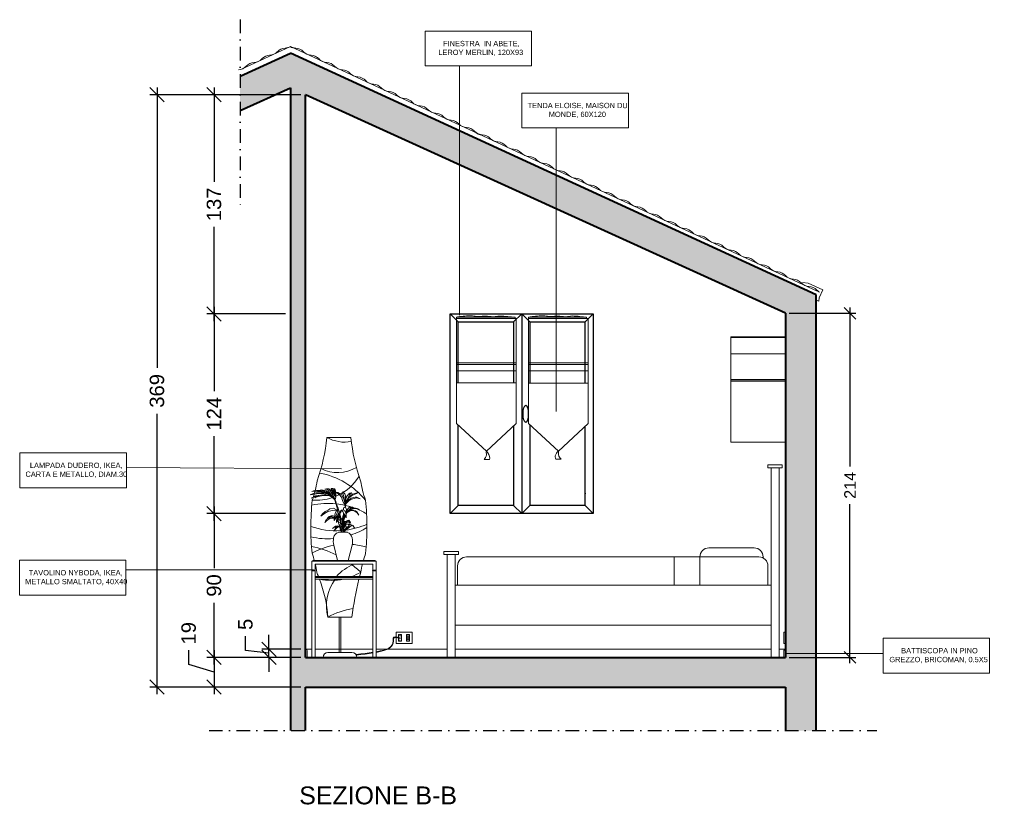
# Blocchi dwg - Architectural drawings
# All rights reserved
# Model space of a CAD drawing. Header units: inches. Extents: x -449 to 2669, y -1122 to 7170.
# Drawn here: x -449 to 156, y -906 to -416 of the extents above; entities that cross this region are included whole.
import ezdxf

# ---------------------------------------------------------------- set-up
doc = ezdxf.new("R2010")
doc.units = ezdxf.units.IN
doc.header["$MEASUREMENT"] = 0
doc.linetypes.add('DASHDOT', pattern=[1, 0.5, -0.25, 0, -0.25])
for name, color, linetype, lineweight in [('A-ANNO-DIMS', 3, 'Continuous', 18), ('A-ANNO-SYMB', 3, 'Continuous', 18), ('A-DETL-MBND', 3, 'Continuous', 18), ('A-ELEV-MBE1', 7, 'Continuous', 35), ('A-ELEV-MBE2', 4, 'Continuous', 25), ('A-FURN', 8, 'Continuous', 18), ('A-SECT-MCUT', 7, 'Continuous', 35), ('A-WALL-STUD', 3, 'Continuous', 18)]:
    doc.layers.add(name, color=color, linetype=linetype, lineweight=lineweight)
doc.layers.add('TRATTEGGIO', color=32, linetype='Continuous')
doc.styles.add('ARIAL', font='Arial.ttf')
doc.styles.get("Standard").update_dxf_attribs({"font": 'Arial.ttf'})
doc.dimstyles.new('TICK_36', dxfattribs={"dimtxt": 3.6, "dimasz": 3.6, "dimexe": 1.8, "dimexo": 1.2, "dimgap": 1.8, "dimtad": 0, "dimdec": 0, "dimzin": 0, "dimdsep": 46, "dimtxsty": 'ARIAL', "dimblk": 'OBLIQUE', "dimcen": 1.8, "dimdle": 1.8, "dimclrd": 256, "dimclrt": 256, "dimadec": 0, "dimazin": 0, "dimtfac": 1, "dimtdec": 0, "dimtmove": 1, "dimatfit": 3, "dimldrblk": 'OPEN90', "dimfxl": 1, "dimtfill": 1, "dimtolj": 1, "dimtzin": 0, "dimarcsym": 0})

# ---------------------------------------------------------------- blocks, each defined once
blk = doc.blocks.new('_Oblique')
at = {"color": 0, "linetype": 'ByBlock', "lineweight": -2}
blk.add_line((-0.5, -0.5), (0.5, 0.5), dxfattribs=at)
blk = doc.blocks.new('*D57')
at = {"layer": 'A-ANNO-DIMS', "lineweight": -2, "transparency": 16777216}
for p, q in [((-363.04, -458.69), (-363.04, -633.37)), ((-363.04, -836.81), (-363.04, -662.13))]:
    blk.add_line(p, q, dxfattribs=at)
at = {"layer": 'A-ANNO-DIMS', "color": 0, "lineweight": -2, "transparency": 16777216}
for p, q in [((-273.36, -463.19), (-367.54, -463.19)), ((-273.35, -832.31), (-367.54, -832.31))]:
    blk.add_line(p, q, dxfattribs=at)
at = {"layer": 'Defpoints', "color": 0, "transparency": 16777216}
for p in [(-363.04, -463.19), (-270.36, -463.19), (-270.35, -832.31)]:
    blk.add_point(p, dxfattribs=at)
at = {"layer": 'A-ANNO-DIMS', "lineweight": -2, "transparency": 16777216, "xscale": 9, "yscale": 9, "zscale": 9}
for p, rotation in [((-363.04, -463.19), 90), ((-363.04, -832.31), 270)]:
    blk.add_blockref('_Oblique', p, dxfattribs=dict(at, rotation=rotation))
at = {"layer": 'A-ANNO-DIMS', "transparency": 16777216, "insert": (-363.04, -647.75), "char_height": 9, "attachment_point": 5, "rotation": 90, "style": 'ARIAL', "bg_fill": 3, "box_fill_scale": 1.25, "bg_fill_color": 256, "bg_fill_true_color": 13158600, "bg_fill_transparency": 0}
blk.add_mtext('\\A1;369', dxfattribs=at)
blk = doc.blocks.new('_Open90')
at = {"color": 0, "linetype": 'ByBlock', "lineweight": -2}
for p, q in [((0, 0), (-1, 0)), ((-0.5, 0.5), (0, 0)), ((0, 0), (-0.5, -0.5))]:
    blk.add_line(p, q, dxfattribs=at)
blk = doc.blocks.new('*D58')
at = {"layer": 'A-ANNO-DIMS', "lineweight": -2, "transparency": 16777216}
for p, q in [((-343.29, -818.31), (-343.29, -809.31)), ((-327.48, -809.3), (-327.48, -836.81)), ((-327.48, -823.05), (-343.29, -818.31))]:
    blk.add_line(p, q, dxfattribs=at)
at = {"layer": 'A-ANNO-DIMS', "color": 0, "lineweight": -2, "transparency": 16777216}
for p, q in [((-273.35, -813.8), (-331.98, -813.8)), ((-273.35, -832.31), (-331.98, -832.31))]:
    blk.add_line(p, q, dxfattribs=at)
at = {"layer": 'Defpoints', "color": 0, "transparency": 16777216}
for p in [(-270.35, -813.8), (-327.48, -832.31), (-270.35, -832.31)]:
    blk.add_point(p, dxfattribs=at)
at = {"layer": 'A-ANNO-DIMS', "lineweight": -2, "transparency": 16777216, "xscale": 9, "yscale": 9, "zscale": 9}
for p, rotation in [((-327.48, -813.8), 90), ((-327.48, -832.31), 270)]:
    blk.add_blockref('_Oblique', p, dxfattribs=dict(at, rotation=rotation))
at = {"layer": 'A-ANNO-DIMS', "transparency": 16777216, "insert": (-343.29, -798.79), "char_height": 9, "attachment_point": 5, "rotation": 90, "style": 'ARIAL', "bg_fill": 3, "box_fill_scale": 1.25, "bg_fill_color": 256, "bg_fill_true_color": 13158600, "bg_fill_transparency": 0}
blk.add_mtext('\\A1;19', dxfattribs=at)
blk = doc.blocks.new('*D59')
at = {"layer": 'A-ANNO-DIMS', "lineweight": -2, "transparency": 16777216}
for p, q in [((-327.48, -719.76), (-327.48, -758.14)), ((-327.48, -818.3), (-327.48, -779.91))]:
    blk.add_line(p, q, dxfattribs=at)
at = {"layer": 'A-ANNO-DIMS', "color": 0, "lineweight": -2, "transparency": 16777216}
for p, q in [((-282.86, -724.26), (-331.98, -724.26)), ((-273.35, -813.8), (-331.98, -813.8))]:
    blk.add_line(p, q, dxfattribs=at)
at = {"layer": 'Defpoints', "color": 0, "transparency": 16777216}
for p in [(-327.48, -724.26), (-279.86, -724.26), (-270.35, -813.8)]:
    blk.add_point(p, dxfattribs=at)
at = {"layer": 'A-ANNO-DIMS', "lineweight": -2, "transparency": 16777216, "xscale": 9, "yscale": 9, "zscale": 9}
for p, rotation in [((-327.48, -724.26), 90), ((-327.48, -813.8), 270)]:
    blk.add_blockref('_Oblique', p, dxfattribs=dict(at, rotation=rotation))
at = {"layer": 'A-ANNO-DIMS', "transparency": 16777216, "insert": (-327.48, -769.03), "char_height": 9, "attachment_point": 5, "rotation": 90, "style": 'ARIAL', "bg_fill": 3, "box_fill_scale": 1.25, "bg_fill_color": 256, "bg_fill_true_color": 13158600, "bg_fill_transparency": 0}
blk.add_mtext('\\A1;90', dxfattribs=at)
blk = doc.blocks.new('*D60')
at = {"layer": 'A-ANNO-DIMS', "lineweight": -2, "transparency": 16777216}
for p, q in [((-327.48, -595.3), (-327.48, -648.01)), ((-327.48, -728.76), (-327.48, -676.05))]:
    blk.add_line(p, q, dxfattribs=at)
at = {"layer": 'A-ANNO-DIMS', "color": 0, "lineweight": -2, "transparency": 16777216}
for p, q in [((-282.86, -599.8), (-331.98, -599.8)), ((-282.86, -724.26), (-331.98, -724.26))]:
    blk.add_line(p, q, dxfattribs=at)
at = {"layer": 'Defpoints', "color": 0, "transparency": 16777216}
for p in [(-327.48, -599.8), (-279.86, -599.8), (-279.86, -724.26)]:
    blk.add_point(p, dxfattribs=at)
at = {"layer": 'A-ANNO-DIMS', "lineweight": -2, "transparency": 16777216, "xscale": 9, "yscale": 9, "zscale": 9}
for p, rotation in [((-327.48, -599.8), 90), ((-327.48, -724.26), 270)]:
    blk.add_blockref('_Oblique', p, dxfattribs=dict(at, rotation=rotation))
at = {"layer": 'A-ANNO-DIMS', "transparency": 16777216, "insert": (-327.48, -662.03), "char_height": 9, "attachment_point": 5, "rotation": 90, "style": 'ARIAL', "bg_fill": 3, "box_fill_scale": 1.25, "bg_fill_color": 256, "bg_fill_true_color": 13158600, "bg_fill_transparency": 0}
blk.add_mtext('\\A1;124', dxfattribs=at)
blk = doc.blocks.new('*D61')
at = {"layer": 'A-ANNO-DIMS', "lineweight": -2, "transparency": 16777216}
for p, q in [((-327.48, -458.69), (-327.48, -517.48)), ((-327.48, -604.3), (-327.48, -545.51))]:
    blk.add_line(p, q, dxfattribs=at)
at = {"layer": 'A-ANNO-DIMS', "color": 0, "lineweight": -2, "transparency": 16777216}
for p, q in [((-273.35, -463.19), (-331.98, -463.19)), ((-282.86, -599.8), (-331.98, -599.8))]:
    blk.add_line(p, q, dxfattribs=at)
at = {"layer": 'Defpoints', "color": 0, "transparency": 16777216}
for p in [(-327.48, -463.19), (-270.35, -463.19), (-279.86, -599.8)]:
    blk.add_point(p, dxfattribs=at)
at = {"layer": 'A-ANNO-DIMS', "lineweight": -2, "transparency": 16777216, "xscale": 9, "yscale": 9, "zscale": 9}
for p, rotation in [((-327.48, -463.19), 90), ((-327.48, -599.8), 270)]:
    blk.add_blockref('_Oblique', p, dxfattribs=dict(at, rotation=rotation))
at = {"layer": 'A-ANNO-DIMS', "transparency": 16777216, "insert": (-327.48, -531.5), "char_height": 9, "attachment_point": 5, "rotation": 90, "style": 'ARIAL', "bg_fill": 3, "box_fill_scale": 1.25, "bg_fill_color": 256, "bg_fill_true_color": 13158600, "bg_fill_transparency": 0}
blk.add_mtext('\\A1;137', dxfattribs=at)
blk = doc.blocks.new('*D62')
at = {"layer": 'A-ANNO-DIMS', "lineweight": -2, "transparency": 16777216}
for p, q in [((-307.9, -809.64), (-307.9, -800.64)), ((-293.26, -808.8), (-293.26, -799.8)), ((-293.26, -811.3), (-307.9, -809.64)), ((-293.26, -813.8), (-293.26, -808.8)), ((-293.26, -813.8), (-293.26, -808.8)), ((-293.26, -813.8), (-293.26, -822.8))]:
    blk.add_line(p, q, dxfattribs=at)
at = {"layer": 'A-ANNO-DIMS', "color": 0, "lineweight": -2, "transparency": 16777216}
for p, q in [((-273.35, -808.8), (-297.76, -808.8)), ((-273.35, -813.8), (-297.76, -813.8))]:
    blk.add_line(p, q, dxfattribs=at)
at = {"layer": 'Defpoints', "color": 0, "transparency": 16777216}
for p in [(-293.26, -808.8), (-270.35, -808.8), (-270.35, -813.8)]:
    blk.add_point(p, dxfattribs=at)
at = {"layer": 'A-ANNO-DIMS', "lineweight": -2, "transparency": 16777216, "xscale": 9, "yscale": 9, "zscale": 9}
for p, rotation in [((-293.26, -808.8), 270), ((-293.26, -813.8), 90)]:
    blk.add_blockref('_Oblique', p, dxfattribs=dict(at, rotation=rotation))
at = {"layer": 'A-ANNO-DIMS', "transparency": 16777216, "insert": (-307.9, -793.25), "char_height": 9, "attachment_point": 5, "rotation": 90, "style": 'ARIAL', "bg_fill": 3, "box_fill_scale": 1.25, "bg_fill_color": 256, "bg_fill_true_color": 13158600, "bg_fill_transparency": 0}
blk.add_mtext('\\A1;5', dxfattribs=at)
blk = doc.blocks.new('*D63')
at = {"layer": 'A-ANNO-DIMS', "lineweight": -2, "transparency": 16777216}
for p, q in [((69.12, -595.83), (69.12, -694.96)), ((69.12, -817.4), (69.12, -718.27))]:
    blk.add_line(p, q, dxfattribs=at)
at = {"layer": 'A-ANNO-DIMS', "color": 0, "lineweight": -2, "transparency": 16777216}
for p, q in [((31.27, -599.43), (72.72, -599.43)), ((31.27, -813.8), (72.72, -813.8))]:
    blk.add_line(p, q, dxfattribs=at)
at = {"layer": 'Defpoints', "color": 0, "transparency": 16777216}
for p in [(28.87, -599.43), (28.87, -813.8), (69.12, -813.8)]:
    blk.add_point(p, dxfattribs=at)
at = {"layer": 'A-ANNO-DIMS', "lineweight": -2, "transparency": 16777216, "xscale": 7.2, "yscale": 7.2, "zscale": 7.2}
for p, rotation in [((69.12, -599.43), 90), ((69.12, -813.8), 270)]:
    blk.add_blockref('_Oblique', p, dxfattribs=dict(at, rotation=rotation))
at = {"layer": 'A-ANNO-DIMS', "transparency": 16777216, "insert": (69.12, -706.62), "char_height": 7.2, "attachment_point": 5, "rotation": 90, "style": 'ARIAL', "bg_fill": 3, "box_fill_scale": 1.25, "bg_fill_color": 256, "bg_fill_true_color": 13158600, "bg_fill_transparency": 0}
blk.add_mtext('\\A1;214', dxfattribs=at)

msp = doc.modelspace()

# ---------------------------------------------------------------- hatches: boundary and pattern name
at = {"layer": 'A-WALL-STUD'}
h = msp.add_hatch(color=5, dxfattribs=at)
h.dxf.hatch_style = 1
h.paths.add_polyline_path([(-279.86, -458.86), (-279.87, -597.13), (-279.86, -597.13), (-279.86, -859.45), (-270.35, -859.45), (-270.35, -832.31), (28.87, -832.31), (28.87, -859.45), (48.09, -859.45), (48.09, -588), (-279.86, -437.27), (-311.19, -451.66), (-311.19, -473.12)])
h.paths.add_polyline_path([(28.87, -599.43), (28.87, -813.8), (24.32, -813.8), (-270.35, -813.8), (-270.35, -463.19)], flags=16)

# ---------------------------------------------------------------- linework, layer by layer
at = {"color": 6}
msp.add_line((-96.1, -711.51), (-96.1, -712), dxfattribs=at)
at = {"color": 0}
msp.add_line((24.32, -813.8), (24.32, -813.8), dxfattribs=at)
at = {"color": 2}
for centre, start in [((-276.13, -426.84), 239.31395), ((-159.73, -480.84), 223.69198)]:
    msp.add_arc(centre, 7.32, start, 266.52929, dxfattribs=at)
at = {"layer": 'A-ANNO-SYMB', "color": 3}
for p, q in [((-174.36, -445.29), (-174.36, -600.63)), ((-114.1, -483.91), (-114.1, -660.54))]:
    msp.add_line(p, q, dxfattribs=at)
at = {"layer": 'A-ANNO-SYMB', "color": 6}
for points in [[(-195.87, -445.29), (-129.41, -445.29), (-129.41, -423.51), (-195.87, -423.51)], [(-135.49, -483.91), (-69.04, -483.91), (-69.04, -462.13), (-135.49, -462.13)], [(-448.54, -708.15), (-382.09, -708.15), (-382.09, -686.37), (-448.54, -686.37)], [(-448.86, -775.07), (-382.41, -775.07), (-382.41, -753.29), (-448.86, -753.29)], [(89.74, -823.64), (156.19, -823.64), (156.19, -801.87), (89.74, -801.87)]]:
    msp.add_lwpolyline(points, close=True, dxfattribs=at)
at = {"layer": 'A-DETL-MBND', "color": 2}
for points in [[(-310.27, -447.24), (-279.86, -433.13)], [(39.41, -580.26), (39.41, -580.26), (43.08, -580.6), (52.16, -584.81), (49.84, -589.8), (49.68, -591.94), (48.09, -591.2)]]:
    msp.add_lwpolyline(points, dxfattribs=at)
for centre, start, end in [((-282.71, -441.45), 93.47071, 136.30802), ((-283.6, -426.84), 273.47071, 300.68605), ((-277.01, -441.45), 43.69198, 86.52929), ((-303, -435.84), 273.47071, 316.30802), ((-292.41, -445.95), 93.47071, 136.30802), ((-292.41, -445.95), 114.01368, 136.30802), ((-293.3, -431.34), 273.47071, 316.30802), ((-266.43, -431.34), 223.69198, 266.52929), ((-267.31, -445.95), 43.69198, 86.52929), ((-267.31, -445.95), 43.69198, 65.98632), ((-256.73, -435.84), 223.69198, 266.52929), ((-312.7, -440.34), 273.47071, 316.30802), ((-302.11, -450.45), 93.47071, 136.30802), ((-257.61, -450.45), 43.69198, 86.52929), ((-247.03, -440.34), 223.69198, 266.52929), ((-247.91, -454.95), 43.69198, 86.52929), ((-237.33, -444.84), 223.69198, 266.52929), ((-238.21, -459.45), 43.69198, 86.52929), ((-227.63, -449.34), 223.69198, 266.52929), ((-228.51, -463.95), 43.69198, 86.52929), ((-217.93, -453.84), 223.69198, 266.52929), ((-218.81, -468.45), 43.69198, 86.52929), ((-208.23, -458.34), 223.69198, 266.52929), ((-209.11, -472.95), 43.69198, 86.52929), ((-198.53, -462.84), 223.69198, 266.52929), ((-199.41, -477.45), 43.69198, 86.52929), ((-188.83, -467.34), 223.69198, 266.52929), ((-189.71, -481.95), 43.69198, 86.52929), ((-179.13, -471.84), 223.69198, 266.52929), ((-180.01, -486.45), 43.69198, 86.52929), ((-169.43, -476.34), 223.69198, 266.52929), ((-170.31, -490.95), 43.69198, 86.52929), ((-160.61, -495.45), 43.69198, 86.52929), ((-150.03, -485.34), 223.69198, 266.52929), ((-150.91, -499.95), 43.69198, 86.52929), ((-140.33, -489.84), 223.69198, 266.52929), ((-141.21, -504.45), 43.69198, 86.52929), ((-130.63, -494.34), 223.69198, 266.52929), ((-131.51, -508.95), 43.69198, 86.52929), ((-120.93, -498.84), 223.69198, 266.52929), ((-121.81, -513.46), 43.69198, 86.52929), ((-111.23, -503.34), 223.69198, 266.52929), ((-112.11, -517.96), 43.69198, 86.52929), ((-101.53, -507.84), 223.69198, 266.52929), ((-102.41, -522.46), 43.69198, 86.52929), ((-91.83, -512.34), 223.69198, 266.52929), ((-92.71, -526.96), 43.69198, 86.52929), ((-82.13, -516.84), 223.69198, 266.52929), ((-83.01, -531.46), 43.69198, 86.52929), ((-72.43, -521.34), 223.69198, 266.52929), ((-73.31, -535.96), 43.69198, 86.52929), ((-62.73, -525.84), 223.69198, 266.52929), ((-63.61, -540.46), 43.69198, 86.52929), ((-53.03, -530.34), 223.69198, 266.52929), ((-53.91, -544.96), 43.69198, 86.52929), ((-43.33, -534.84), 223.69198, 266.52929), ((-44.21, -549.46), 43.69198, 86.52929), ((-33.63, -539.34), 223.69198, 266.52929), ((-34.51, -553.96), 43.69198, 86.52929), ((-23.93, -543.85), 223.69198, 266.52929), ((-24.81, -558.46), 43.69198, 86.52929), ((-14.23, -548.35), 223.69198, 266.52929), ((-15.11, -562.96), 43.69198, 86.52929), ((-4.53, -552.85), 223.69198, 266.52929), ((-5.41, -567.46), 43.69198, 86.52929), ((5.17, -557.35), 223.69198, 266.52929), ((4.29, -571.96), 43.69198, 86.52929), ((14.87, -561.85), 223.69198, 266.52929), ((13.99, -576.46), 43.69198, 86.52929), ((24.57, -566.35), 223.69198, 266.52929), ((23.69, -580.96), 43.69198, 86.52929), ((34.27, -570.85), 223.69198, 266.52929), ((33.39, -585.46), 43.69198, 86.52929), ((43.97, -575.35), 223.69198, 266.52929), ((43.09, -589.96), 43.69198, 86.52929)]:
    msp.add_arc(centre, 7.32, start, end, dxfattribs=at)
at = {"layer": 'A-DETL-MBND'}
msp.add_arc((53.67, -579.85), 7.32, 223.69198, 240.9276, dxfattribs=at)
at = {"layer": 'A-ELEV-MBE2', "color": 6}
for p, q in [((-180.16, -599.8), (-91.1, -599.8)), ((-180.16, -724.26), (-180.16, -599.8)), ((-180.16, -599.8), (-175.16, -604.8)), ((-175.16, -604.8), (-140.63, -604.8)), ((-175.16, -642.75), (-175.16, -604.8)), ((-140.63, -604.8), (-135.63, -599.8)), ((-140.63, -604.8), (-140.63, -642.75)), ((-135.63, -599.8), (-135.63, -711.51)), ((-135.63, -599.8), (-130.63, -604.8)), ((-130.63, -604.8), (-130.63, -642.88)), ((-130.63, -604.8), (-96.1, -604.8)), ((-96.1, -604.8), (-91.1, -599.8)), ((-96.1, -642.88), (-96.1, -604.8)), ((-91.1, -599.8), (-91.1, -724.26)), ((-175.16, -719.26), (-175.16, -669.06)), ((-140.63, -669.53), (-140.63, -719.26)), ((-130.63, -668.69), (-130.63, -711.51)), ((-96.1, -719.26), (-96.1, -669.9)), ((-135.63, -711.51), (-135.63, -724.26)), ((-130.63, -711.51), (-130.63, -719.26)), ((-180.16, -724.26), (-175.16, -719.26)), ((-140.63, -719.26), (-175.16, -719.26)), ((-135.63, -724.26), (-140.63, -719.26)), ((-135.63, -724.26), (-130.63, -719.26)), ((-96.1, -719.26), (-130.63, -719.26)), ((-91.1, -724.26), (-96.1, -719.26)), ((-91.1, -724.26), (-180.16, -724.26))]:
    msp.add_line(p, q, dxfattribs=at)
msp.add_ellipse((-133.13, -662.03), major_axis=(0, -5.34), ratio=0.3, dxfattribs=at)
at = {"layer": 'A-FURN', "color": 252}
for p, q in [((-5.13, -613.99), (-5.13, -679.81)), ((-176.22, -630.23), (-139.07, -630.23)), ((-139.07, -631.23), (-176.22, -631.23)), ((-176.22, -635.23), (-139.07, -635.23)), ((-131.29, -630.23), (-94.14, -630.23)), ((-94.14, -631.23), (-131.29, -631.23)), ((-131.29, -635.23), (-94.14, -635.23)), ((-176.22, -668.07), (-157.65, -685.41)), ((-157.65, -685.41), (-139.07, -668.07)), ((-112.72, -685.41), (-131.29, -668.07)), ((-112.72, -685.41), (-94.14, -668.07)), ((-257.13, -676.82), (-242.13, -676.82)), ((-257.13, -676.82), (-244.63, -676.82)), ((-257.13, -676.82), (-249.63, -676.82)), ((-249.13, -676.82), (-250.13, -676.82)), ((-250.13, -676.82), (-249.63, -676.82)), ((-159.09, -690.58), (-155.68, -690.58)), ((-114.41, -690.35), (-110.9, -690.35)), ((19.88, -773.8), (19.88, -695.8)), ((24.88, -695.8), (24.88, -813.8)), ((-182.12, -749.8), (-182.12, -813.8)), ((-177.12, -773.8), (-177.12, -749.8)), ((-18.92, -745.63), (9.38, -745.63)), ((-265.96, -753.8), (-266.46, -753.8)), ((-266.46, -759.5), (-266.46, -753.8)), ((-266.46, -753.8), (-226.96, -753.8)), ((-265.96, -753.8), (-265.96, -753.5)), ((-265.96, -753.5), (-226.96, -753.5)), ((-265.96, -753.8), (-265.96, -753.5)), ((-228.46, -755.8), (-264.46, -755.8)), ((-264.46, -759.5), (-264.46, -755.8)), ((-228.46, -759.5), (-228.46, -755.8)), ((-226.96, -753.8), (-226.96, -753.5)), ((-226.96, -753.8), (-226.96, -753.5)), ((-226.96, -753.8), (-226.46, -753.8)), ((-226.46, -759.5), (-226.46, -753.8)), ((-40.45, -751.21), (-170.02, -751.21)), ((-40.45, -751.21), (-24.5, -751.21)), ((-40.45, -751.21), (-40.45, -768.8)), ((12.33, -751.21), (-27.41, -751.21)), ((-24.5, -751.21), (-24.5, -768.8)), ((14.97, -751.21), (14.97, -751.87)), ((-264.46, -759.5), (-266.46, -759.5)), ((-266.46, -813.8), (-266.46, -759.8)), ((-266.46, -759.8), (-264.46, -759.8)), ((-264.46, -764.1), (-264.46, -759.8)), ((-228.46, -759.5), (-226.46, -759.5)), ((-228.46, -764.1), (-228.46, -759.8)), ((-226.46, -759.8), (-228.46, -759.8)), ((-226.46, -813.8), (-226.46, -759.8)), ((-175.6, -756.79), (-175.6, -768.8)), ((17.92, -768.8), (17.92, -756.79)), ((-228.46, -763.5), (-264.46, -763.5)), ((-264.46, -763.8), (-228.45, -763.8)), ((-228.46, -764.1), (-264.46, -764.1)), ((-264.46, -764.1), (-228.46, -764.1)), ((-264.46, -764.1), (-264.46, -813.8)), ((-264.46, -765.1), (-228.46, -765.1)), ((-228.46, -764.1), (-228.46, -813.8)), ((-177.12, -768.8), (19.88, -768.8)), ((-177.12, -813.8), (-177.12, -773.8)), ((19.88, -813.8), (19.88, -773.8)), ((-256.46, -788.8), (-241.46, -788.8)), ((-249.46, -788.8), (-249.46, -810.8)), ((-248.46, -810.8), (-248.46, -788.8)), ((19.88, -793.8), (-177.12, -793.8)), ((-212.5, -799.66), (-212.5, -801.37)), ((-211.8, -799.66), (-212.5, -799.66)), ((-212.5, -801.84), (-212.5, -803.66)), ((-212.5, -803.66), (-211.72, -803.66)), ((-210.5, -799.66), (-211.28, -799.66)), ((-211.2, -803.66), (-210.5, -803.66)), ((-210.5, -803.66), (-210.5, -799.66)), ((-207.5, -799.66), (-207.5, -803.66)), ((-205.5, -799.66), (-207.5, -799.66)), ((-207.5, -803.66), (-205.5, -803.66)), ((-205.5, -803.66), (-205.5, -799.66)), ((-270.35, -808.8), (-266.46, -808.8)), ((-269.35, -813.8), (-269.35, -809.64)), ((-264.46, -808.8), (-229.88, -808.8)), ((-229.88, -808.8), (-228.46, -808.8)), ((-226.46, -808.8), (-182.12, -808.8)), ((-177.12, -808.8), (19.32, -808.8)), ((19.32, -808.8), (19.88, -808.8)), ((24.88, -808.8), (28.87, -808.8)), ((27.87, -813.8), (27.87, -809.64)), ((-238.46, -813.8), (-259.46, -813.8)), ((-256.46, -810.8), (-241.46, -810.8)), ((-248.96, -813.8), (-238.46, -813.8))]:
    msp.add_line(p, q, dxfattribs=at)
at = {"layer": 'A-FURN', "color": 3}
for p, q in [((-267.01, -714.52), (-264.14, -713.23)), ((-264.79, -713.78), (-267.01, -714.52)), ((-265.5, -710.14), (-266.52, -710.5)), ((-266.52, -710.5), (-264.77, -710.34)), ((-263.71, -711.22), (-265.6, -711.74)), ((-263.66, -709.87), (-265.5, -710.14)), ((-262.18, -712.96), (-264.79, -713.78)), ((-264.77, -710.34), (-262.88, -710.41)), ((-264.63, -712.04), (-262.5, -711.68)), ((-264.63, -714.48), (-263.88, -713.65)), ((-264.14, -713.23), (-262.63, -712.95)), ((-262.36, -713.5), (-264, -714.06)), ((-263.88, -713.65), (-262.18, -712.96)), ((-261.03, -711.3), (-263.71, -711.22)), ((-261.42, -709.91), (-263.66, -709.87)), ((-262.88, -710.41), (-260.96, -710.55)), ((-262.63, -712.95), (-261.82, -712.87)), ((-262.5, -711.68), (-260.6, -711.63)), ((-260.45, -713.08), (-262.36, -713.5)), ((-260.55, -709.39), (-262.17, -709.87)), ((-262.17, -709.87), (-260.68, -709.6)), ((-261.82, -712.87), (-260.03, -712.56)), ((-259.83, -710.44), (-261.42, -709.91)), ((-258.45, -711.25), (-261.03, -711.3)), ((-260.96, -710.55), (-259.48, -711.02)), ((-260.68, -709.6), (-259.5, -709.97)), ((-260.6, -711.63), (-259.08, -711.84)), ((-259.48, -709.58), (-260.55, -709.39)), ((-258.23, -712.92), (-260.45, -713.08)), ((-260.03, -712.56), (-257.51, -712.67)), ((-257.79, -711), (-259.83, -710.44)), ((-259.5, -709.97), (-257.75, -710.75)), ((-257.36, -709.97), (-259.48, -709.58)), ((-259.48, -711.02), (-257.91, -711.43)), ((-259.08, -711.84), (-257.13, -712.21)), ((-257.26, -708.76), (-258.47, -708.97)), ((-258.47, -708.97), (-257.12, -708.99)), ((-256.02, -712), (-258.45, -711.25)), ((-256.71, -713.04), (-258.23, -712.92)), ((-257.91, -711.43), (-256.02, -712)), ((-256.44, -711.79), (-257.79, -711)), ((-257.75, -710.75), (-256.07, -711.87)), ((-257.51, -712.67), (-255.99, -712.98)), ((-255.82, -711.23), (-257.36, -709.97)), ((-255.97, -708.84), (-257.26, -708.76)), ((-257.13, -712.21), (-255.54, -712.5)), ((-257.12, -708.99), (-256.48, -709.44)), ((-254.93, -713.4), (-256.71, -713.04)), ((-256.48, -709.44), (-255.64, -710.71)), ((-254.64, -713.18), (-256.44, -711.79)), ((-256.07, -711.87), (-254.64, -713.18)), ((-255.99, -712.98), (-255.09, -713.18)), ((-255.06, -709.83), (-255.97, -708.84)), ((-254.43, -712.55), (-255.82, -711.23)), ((-255.64, -710.71), (-254.85, -711.94)), ((-255.54, -712.5), (-253.62, -713.73)), ((-255.09, -713.18), (-253.49, -713.82)), ((-253.91, -712.01), (-255.06, -709.83)), ((-251.96, -715.69), (-254.93, -713.4)), ((-254.85, -711.94), (-254.02, -713.14)), ((-254.5, -708.62), (-254.68, -709.69)), ((-254.68, -709.69), (-254.58, -710.18)), ((-254.58, -710.18), (-254.06, -709.53)), ((-254.06, -709.53), (-254.53, -708.62)), ((-254.53, -708.62), (-253.93, -709.49)), ((-253.37, -708.69), (-254.5, -708.62)), ((-254.02, -713.14), (-253.6, -713.71)), ((-253.93, -709.49), (-253.63, -710.89)), ((-253.07, -713.71), (-253.91, -712.01)), ((-253.21, -710.44), (-253.7, -709.14)), ((-253.63, -710.89), (-253.37, -712.38)), ((-253.6, -713.71), (-251.96, -715.69)), ((-252.41, -708.78), (-253.37, -708.69)), ((-253.37, -712.38), (-253.07, -713.49)), ((-252.86, -709.89), (-253.26, -708.96)), ((-252.69, -712.39), (-253.21, -710.44)), ((-253.07, -713.49), (-252.57, -714.31)), ((-251.86, -715.52), (-253.07, -713.71)), ((-252.34, -711.34), (-252.86, -709.89)), ((-252.15, -709.95), (-252.67, -709.29)), ((-251.92, -709.49), (-252.41, -708.78)), ((-252.35, -713.14), (-252.34, -711.34)), ((-252.05, -711.91), (-252.15, -709.95)), ((-251.93, -713.81), (-252.05, -711.91)), ((-251.45, -710.77), (-251.92, -709.49)), ((-251.88, -715.58), (-251.48, -713.85)), ((-251.48, -713.85), (-251.45, -710.77)), ((-250.33, -711.17), (-251.1, -711)), ((-251.1, -711), (-249.27, -712.55)), ((-248.69, -712.04), (-250.33, -711.17)), ((-249.27, -712.55), (-248.09, -714.07)), ((-247.87, -712.58), (-248.69, -712.04)), ((-247.28, -713.65), (-247.87, -712.58)), ((-246.57, -715.13), (-247.28, -713.65)), ((-246.99, -710.73), (-247.12, -710.69)), ((-247.12, -710.69), (-247.08, -711.76)), ((-247.08, -711.76), (-246.58, -713.51)), ((-246.51, -711.19), (-246.99, -710.73)), ((-246.58, -713.51), (-246.05, -715.91)), ((-245.9, -711.82), (-246.51, -711.19)), ((-245.56, -713.11), (-245.9, -711.82)), ((-245.42, -714.96), (-245.56, -713.11)), ((-244.39, -713.09), (-245.01, -714.27)), ((-244.8, -716.4), (-243.6, -713.86)), ((-243.36, -711.82), (-244.39, -713.09)), ((-243.6, -713.86), (-242.94, -712.61)), ((-243.44, -714.5), (-241.8, -713.13)), ((-242.75, -711.56), (-243.36, -711.82)), ((-242.57, -713.29), (-243.3, -714.11)), ((-242.94, -712.61), (-242.46, -711.81)), ((-241.57, -711.26), (-242.75, -711.56)), ((-241.05, -712.11), (-242.57, -713.29)), ((-242.46, -711.81), (-241.57, -711.26)), ((-241.8, -713.13), (-240, -712.28)), ((-239.71, -711.68), (-241.05, -712.11)), ((-240, -712.28), (-238.64, -711.78)), ((-237.41, -710.85), (-239.71, -711.68)), ((-238.39, -713.92), (-239.48, -714.04)), ((-238.64, -711.78), (-237.41, -710.85)), ((-236.39, -714.96), (-238.39, -713.92)), ((-264, -714.06), (-264.63, -714.48)), ((-252.57, -714.31), (-251.86, -715.52)), ((-251.97, -716.46), (-252.39, -715.37)), ((-250.82, -719.99), (-251.97, -716.46)), ((-251.81, -716.03), (-251.88, -715.58)), ((-251.02, -718.3), (-251.81, -716.03)), ((-250.08, -720.93), (-251.02, -718.3)), ((-250.22, -722.48), (-250.82, -719.99)), ((-248.09, -714.07), (-247.06, -716.59)), ((-247.06, -716.59), (-246.33, -718.05)), ((-246.03, -716.98), (-246.57, -715.13)), ((-246.33, -718.05), (-245.8, -719.07)), ((-246.05, -715.91), (-245.62, -717.08)), ((-245.62, -718.64), (-246.03, -716.98)), ((-245.8, -719.07), (-245.68, -719.86)), ((-245.75, -718.38), (-244.5, -716.33)), ((-245.17, -717.24), (-245.75, -718.38)), ((-245.68, -719.86), (-245.58, -720.47)), ((-245.62, -718.64), (-245.42, -714.96)), ((-245.22, -715.43), (-245.62, -718.64)), ((-245.62, -717.08), (-245.62, -718.64)), ((-245.58, -720.47), (-245.5, -718.91)), ((-245.5, -718.91), (-244.92, -717.77)), ((-245.01, -714.27), (-245.22, -715.43)), ((-244.12, -716), (-245.17, -717.24)), ((-244.92, -717.77), (-243.79, -716.6)), ((-244.36, -715.58), (-244.8, -716.4)), ((-244.5, -716.33), (-243.44, -714.5)), ((-243.3, -714.11), (-244.36, -715.58)), ((-241.94, -714.71), (-244.12, -716)), ((-243.79, -716.6), (-242.34, -715.5)), ((-242.34, -715.5), (-240.12, -714.72)), ((-239.48, -714.04), (-241.94, -714.71)), ((-240.12, -714.72), (-238.55, -714.46)), ((-238.55, -714.46), (-236.39, -714.96)), ((-260.93, -725.84), (-258.68, -724.18)), ((-259.76, -724.46), (-260.93, -725.84)), ((-258.08, -723.02), (-259.76, -724.46)), ((-258.68, -724.18), (-256.54, -722.97)), ((-256.36, -722.07), (-258.08, -723.02)), ((-255.59, -726.03), (-257, -727.21)), ((-256.54, -722.97), (-254.72, -722.42)), ((-255.2, -721.26), (-256.36, -722.07)), ((-254.53, -725.65), (-255.59, -726.03)), ((-255.29, -726.3), (-254.61, -726.06)), ((-252.97, -720.81), (-255.2, -721.26)), ((-254.72, -722.42), (-252.66, -722.11)), ((-254.61, -726.06), (-253.27, -726.5)), ((-253.14, -725.56), (-254.53, -725.65)), ((-252.15, -726.03), (-253.14, -725.56)), ((-251.2, -721.79), (-252.97, -720.81)), ((-252.66, -722.11), (-251.4, -722.24)), ((-251.95, -724.15), (-252.4, -726.19)), ((-251.51, -725.81), (-252.35, -727.81)), ((-251.31, -722.79), (-251.95, -724.15)), ((-251.7, -727.31), (-250.75, -725.8)), ((-250.9, -724.35), (-251.51, -725.81)), ((-251.4, -722.24), (-250.47, -722.6)), ((-250.84, -722.53), (-251.31, -722.79)), ((-250, -722.63), (-251.2, -721.79)), ((-250.2, -722.69), (-250.9, -724.35)), ((-250.09, -722.67), (-250.84, -722.53)), ((-250.75, -725.8), (-249.85, -724.29)), ((-250.73, -726.61), (-250.15, -725.85)), ((-250.15, -725.85), (-249.19, -725.6)), ((-249.44, -722.44), (-250.09, -722.67)), ((-249.31, -725.75), (-250.09, -726.75)), ((-249.66, -722.52), (-250.08, -720.93)), ((-249.14, -725.55), (-249.97, -724.56)), ((-249.85, -724.29), (-249.44, -723.04)), ((-249.77, -723.88), (-249.44, -723.04)), ((-249.39, -725.09), (-249.77, -723.88)), ((-249.44, -723.04), (-249.44, -722.44)), ((-249.44, -723.04), (-249.37, -722.46)), ((-249.19, -725.6), (-249.39, -725.09)), ((-248.66, -726.34), (-249.14, -725.55)), ((-248.99, -723.59), (-248.71, -722.64)), ((-248.44, -723.24), (-248.98, -724.27)), ((-248.98, -724.27), (-248.76, -725.35)), ((-248.76, -725.35), (-248.14, -727.46)), ((-248.71, -722.64), (-248.03, -722.09)), ((-248.17, -722.61), (-248.44, -723.24)), ((-247.6, -722.41), (-248.17, -722.61)), ((-248.03, -722.09), (-246.9, -721.78)), ((-247.23, -722.83), (-247.6, -722.41)), ((-246.65, -723.95), (-247.23, -722.83)), ((-247.17, -726.1), (-246.62, -724)), ((-246.98, -726.46), (-246.3, -724.48)), ((-246.9, -721.78), (-246.04, -722.23)), ((-246.87, -727.72), (-246.22, -725.91)), ((-246.77, -721.07), (-246.58, -720.53)), ((-246.75, -721.85), (-246.77, -721.07)), ((-245.64, -725.45), (-246.65, -723.95)), ((-246.58, -720.53), (-246.07, -720.35)), ((-246.22, -725.91), (-245.83, -725.18)), ((-246.07, -720.35), (-245.59, -720.22)), ((-246.04, -722.23), (-245.33, -723.65)), ((-246.01, -726.38), (-245.52, -725.7)), ((-244.98, -726.81), (-245.64, -725.45)), ((-245.59, -720.22), (-245.22, -720.58)), ((-245.37, -724.21), (-242.58, -722.38)), ((-244.04, -723.29), (-245.37, -724.21)), ((-245.33, -723.65), (-245.08, -724.86)), ((-245.03, -722.58), (-245.32, -723.7)), ((-245.28, -723.93), (-244.84, -722.42)), ((-245.22, -720.58), (-244.92, -721.64)), ((-244.56, -723.83), (-245.17, -724.45)), ((-245.12, -723.71), (-243.29, -722.18)), ((-244.15, -722.8), (-245.12, -723.71)), ((-245.08, -724.86), (-245.01, -726.28)), ((-244.92, -721.64), (-245.03, -722.58)), ((-244.84, -722.42), (-243.8, -721.15)), ((-243.95, -723.35), (-244.56, -723.83)), ((-243.51, -722.1), (-244.15, -722.8)), ((-242.96, -722.46), (-244.04, -723.29)), ((-242.41, -722.42), (-243.95, -723.35)), ((-243.8, -721.15), (-242.98, -720.21)), ((-242.88, -721.47), (-243.51, -722.1)), ((-243.29, -722.18), (-242.21, -721.33)), ((-242.98, -720.21), (-242.23, -720.11)), ((-241.87, -721.67), (-242.96, -722.46)), ((-242.21, -720.46), (-242.88, -721.47)), ((-242.58, -722.38), (-241.19, -722.13)), ((-241.15, -722.34), (-242.41, -722.42)), ((-242.23, -720.11), (-241.1, -720.16)), ((-241.66, -720.34), (-242.21, -720.46)), ((-242.21, -721.33), (-240.57, -720.86)), ((-239.8, -721.01), (-241.87, -721.67)), ((-240.91, -720.95), (-241.66, -720.34)), ((-241.19, -722.13), (-239.31, -722.46)), ((-239.62, -722.8), (-241.15, -722.34)), ((-241.1, -720.16), (-240.51, -720.79)), ((-240.51, -720.79), (-240.91, -720.95)), ((-240.57, -720.86), (-239.25, -720.92)), ((-238.69, -720.99), (-239.8, -721.01)), ((-238.24, -723.8), (-239.62, -722.8)), ((-239.31, -722.46), (-238.47, -723.17)), ((-239.25, -720.92), (-238.22, -720.97)), ((-236.8, -721.73), (-238.69, -720.99)), ((-238.47, -723.17), (-237.15, -725.11)), ((-237.15, -725.11), (-238.24, -723.8)), ((-238.22, -720.97), (-236.8, -721.73)), ((-258.39, -729.71), (-257.3, -728.64)), ((-258.06, -729.04), (-258.39, -729.71)), ((-257.46, -727.92), (-258.06, -729.04)), ((-256.11, -727.02), (-257.46, -727.92)), ((-257.3, -728.64), (-255.69, -727.53)), ((-257, -727.21), (-256.05, -727.02)), ((-255.11, -726.77), (-256.11, -727.02)), ((-256.05, -727.02), (-255.29, -726.3)), ((-255.69, -727.53), (-254.29, -727.16)), ((-253.7, -726.64), (-255.11, -726.77)), ((-254.29, -727.16), (-252.39, -727.15)), ((-252.56, -726.88), (-253.7, -726.64)), ((-253.53, -733.57), (-251.64, -732.03)), ((-253.27, -726.5), (-252.46, -726.77)), ((-252.4, -726.19), (-252.47, -728.47)), ((-252.47, -728.47), (-251.7, -727.31)), ((-252.46, -726.77), (-252.24, -726.85)), ((-251.64, -732.03), (-250.22, -731.79)), ((-251.15, -728.43), (-250.73, -726.61)), ((-251.06, -729.77), (-251.15, -728.43)), ((-250.53, -728.44), (-251.06, -729.77)), ((-250.69, -727.89), (-251.03, -728.92)), ((-250.09, -726.75), (-250.69, -727.89)), ((-250.17, -729.25), (-250.68, -728.34)), ((-249.68, -726.93), (-250.53, -728.44)), ((-250.24, -728.86), (-250.44, -728.42)), ((-249.3, -728.1), (-250.38, -728.01)), ((-249.97, -728.75), (-250.36, -728.33)), ((-248.84, -732.43), (-250.24, -728.86)), ((-250.22, -731.79), (-248.97, -732.37)), ((-249.55, -730.67), (-250.17, -729.25)), ((-249.61, -729.47), (-249.97, -728.75)), ((-248.75, -726.08), (-249.68, -726.93)), ((-248.6, -729.78), (-249.61, -729.47)), ((-248.97, -732.37), (-249.55, -730.67)), ((-248.75, -728.56), (-249.3, -728.1)), ((-248.58, -729.94), (-249.02, -726.33)), ((-248.51, -727.59), (-248.75, -726.08)), ((-248.3, -727.32), (-248.66, -726.34)), ((-247.77, -735.45), (-248.58, -729.94)), ((-248.28, -730.22), (-248.51, -727.59)), ((-247.74, -727.82), (-248.3, -727.32)), ((-247.76, -730.78), (-248.28, -730.22)), ((-247.53, -732.39), (-247.76, -730.78)), ((-247.62, -728.76), (-247.74, -727.82)), ((-247.23, -731.78), (-247.62, -728.76)), ((-247.61, -728.8), (-247.17, -726.1)), ((-247.42, -730.26), (-246.87, -727.72)), ((-247.19, -729.17), (-246.98, -726.46)), ((-247.04, -730.92), (-247.06, -731.54)), ((-247.06, -731.54), (-246.93, -733.91)), ((-246.7, -730.19), (-247.04, -730.92)), ((-246.87, -730.56), (-246.49, -728.35)), ((-246.85, -732.48), (-246.11, -729.71)), ((-246.48, -729.18), (-246.7, -730.19)), ((-246.61, -732.92), (-246.09, -731.55)), ((-246.49, -728.35), (-246.01, -726.38)), ((-246.12, -729.07), (-246.48, -729.18)), ((-245.94, -731.97), (-246.48, -733.09)), ((-246.43, -731.64), (-245.81, -730.52)), ((-246.17, -731.21), (-246.43, -731.64)), ((-245.3, -730.77), (-246.17, -731.21)), ((-245.43, -729.1), (-246.12, -729.07)), ((-246.11, -729.71), (-245.27, -729.55)), ((-246.09, -731.55), (-244.91, -730.78)), ((-245.49, -731.73), (-245.94, -731.97)), ((-245.81, -730.52), (-244.49, -729.62)), ((-245.06, -732.36), (-245.49, -731.73)), ((-244.29, -728.59), (-245.43, -729.1)), ((-243.8, -730.97), (-245.3, -730.77)), ((-245.27, -729.55), (-243.92, -728.8)), ((-245.01, -726.28), (-244.98, -726.81)), ((-244.91, -730.78), (-242.73, -730.78)), ((-242.75, -731), (-244.89, -733.49)), ((-244.49, -729.62), (-243.57, -729.41)), ((-243.33, -728.32), (-244.29, -728.59)), ((-244.14, -732.39), (-242.75, -731)), ((-244.1, -733.54), (-241.65, -731.66)), ((-243.92, -728.8), (-242.97, -729.19)), ((-241.65, -731.66), (-243.87, -733.15)), ((-242.2, -731.14), (-243.8, -730.97)), ((-243.57, -729.41), (-242.96, -730.04)), ((-242.57, -729.29), (-243.33, -728.32)), ((-242.96, -730.04), (-242.17, -730.26)), ((-242.73, -730.78), (-240.93, -731.56)), ((-242.17, -730.26), (-242.57, -729.29)), ((-240.75, -731.95), (-242.2, -731.14)), ((-240.93, -731.56), (-239.61, -733.53)), ((-239.61, -733.53), (-240.75, -731.95)), ((-252.31, -732.66), (-253.53, -733.57)), ((-252.49, -734.73), (-251.71, -733.12)), ((-251.15, -733.39), (-252.49, -734.73)), ((-251, -732.19), (-252.31, -732.66)), ((-251.71, -733.12), (-250.61, -732.52)), ((-249.82, -732.53), (-251.15, -733.39)), ((-248.97, -732.32), (-251, -732.19)), ((-250.61, -732.52), (-248.97, -732.32)), ((-244.24, -735.9), (-249.95, -735.9)), ((-248.98, -732.45), (-249.82, -732.53)), ((-248.79, -733.94), (-248.98, -732.45)), ((-247.61, -735.9), (-248.84, -732.43)), ((-248.02, -735.9), (-248.79, -733.94)), ((-247.3, -733.72), (-247.53, -732.39)), ((-247.01, -735.6), (-247.3, -733.72)), ((-246.93, -733.91), (-247.01, -735.6)), ((-246.52, -734.09), (-246.61, -732.92)), ((-246.49, -735.9), (-246.52, -734.09)), ((-246.48, -733.09), (-246.42, -733.88)), ((-246.43, -735.55), (-246.45, -735.9)), ((-246.42, -733.88), (-246.43, -735.55)), ((-246.04, -735.9), (-245.76, -734.85)), ((-245.98, -734.6), (-244.99, -732.68)), ((-244.89, -733.49), (-245.98, -734.6)), ((-245.85, -734.64), (-244.14, -732.39)), ((-243.87, -733.15), (-245.85, -734.64)), ((-245.76, -734.85), (-244.1, -733.54)), ((-244.99, -732.68), (-245.06, -732.36)), ((-252.83, -744), (-250.45, -753.5)), ((-243.73, -753.5), (-241.35, -744))]:
    msp.add_line(p, q, dxfattribs=at)
at = {"layer": 'A-FURN', "color": 6}
for p, q in [((28.87, -798.16), (27.87, -798.16)), ((27.87, -798.16), (27.87, -805.17)), ((27.87, -805.17), (28.87, -805.16))]:
    msp.add_line(p, q, dxfattribs=at)
at = {"layer": 'A-FURN', "color": 252}
for points in [[(-176.25, -601.73), (-139.61, -601.73), (-139.61, -602.73), (-176.22, -602.73), (-176.25, -601.73)], [(-176.22, -653.07), (-176.22, -602.73), (-139.07, -602.73), (-139.07, -653.07)], [(-131.32, -601.73), (-95.18, -601.73), (-95.18, -602.73), (-131.29, -602.73), (-131.32, -601.73)], [(-131.29, -653.07), (-131.29, -602.73), (-94.14, -602.73), (-94.14, -653.07)], [(-176.22, -668.07), (-176.22, -642.75), (-139.07, -642.75), (-139.07, -668.07)], [(-131.29, -668.07), (-131.29, -642.88), (-94.14, -642.88), (-94.14, -668.07)], [(26.88, -693.8), (26.88, -695.8), (17.88, -695.8), (17.88, -693.8), (26.88, -693.8)], [(-175.12, -749.8), (-184.12, -749.8), (-184.12, -747.8), (-175.12, -747.8), (-175.12, -749.8)], [(-214, -805.16), (-204, -805.16), (-204, -798.16), (-214, -798.16), (-214, -801.04)], [(-214, -801.52), (-214, -805.16)]]:
    msp.add_lwpolyline(points, dxfattribs=at)
for centre in [(-206.5, -800.66), (-206.5, -801.66), (-206.5, -802.66)]:
    msp.add_circle(centre, 0.267, dxfattribs=at)
for centre, radius, start, end in [((-372.14, -665.26), 115.59, 340.50937, 354.25685), ((-245.92, -656.31), 23.38, 241.35518, 280.02903), ((-127.12, -665.26), 115.59, 185.74315, 199.49063), ((-250.37, -675.25), 23.38, 243.61261, 299.99812), ((-270.32, -746.47), 48.27, 39.40548, 79.56723), ((-263.78, -684.5), 31.42, 293.04762, 328.32151), ((-332.66, -692.49), 70.41, 340.64506, 350.73602), ((-166.59, -692.49), 70.41, 189.26398, 199.35494), ((-263.78, -684.5), 31.42, 290.28042, 290.46008), ((-105.33, -732.82), 161.8, 173.96892, 180), ((-256.45, -766.16), 48.27, 84.02372, 102.05926), ((-263.78, -684.5), 31.42, 265.51867, 288.55571), ((-256.45, -766.16), 48.27, 77.2514, 83.5911), ((-256.45, -766.16), 48.27, 72.49486, 76.90856), ((-393.93, -732.82), 161.8, 0, 6.03108), ((-256.45, -766.16), 48.27, 69.67679, 71.06167), ((-256.45, -766.16), 48.27, 60.05336, 69.30969), ((-251.39, -686.64), 48.27, 277.19182, 293.51042), ((-251.39, -686.64), 48.27, 250.98033, 273.50263), ((-105.33, -732.82), 161.8, 180, 185.72905), ((-251.39, -686.64), 48.27, 274.02464, 274.18542), ((-251.39, -686.64), 48.27, 275.05413, 275.26256), ((-251.39, -686.64), 48.27, 275.80724, 275.90723), ((-251.39, -686.64), 48.27, 276.64406, 276.68902), ((-256.62, -694.3), 45.65, 288.49313, 302.44851), ((-393.93, -732.82), 161.8, 354.2637, 0), ((-256.62, -694.3), 45.65, 256.83666, 274.53863), ((-244.98, -785.74), 42.51, 100.65084, 120.13527), ((-244.98, -785.74), 42.51, 73.06027, 84.92551), ((-279.33, -806.06), 62.68, 63.47519, 78.37338), ((-332.8, -772.16), 70.41, 15.11767, 19.22427), ((-166.45, -772.16), 70.41, 160.79328, 164.6293), ((-18.92, -751.21), 5.58, 90, 180), ((9.38, -751.21), 5.58, 0, 90), ((-332.8, -772.16), 70.41, 9.26398, 13.43819), ((-230.24, -781.76), 27.8, 110.92471, 138.92287), ((-279.33, -806.06), 62.68, 46.19628, 53.31487), ((-166.45, -772.16), 70.41, 166.56181, 170.73602), ((-170.02, -756.79), 5.58, 90, 180), ((12.33, -756.79), 5.58, 0, 90), ((-266.46, -759.65), 0.15, 90, 270), ((-264.46, -759.65), 0.15, 270, 90.00002), ((-375, -800.17), 118.41, 18.04341, 19.40856), ((-256.37, -723.55), 42.51, 289.98017, 298.72284), ((-125.18, -799.99), 117.47, 160.52537, 161.90194), ((-228.46, -759.65), 0.15, 89.99998, 270), ((-226.46, -759.65), 0.15, 270, 90), ((-335.33, -793.99), 79.04, 3.76395, 21.43734), ((-254.27, -727.51), 38.33, 258.72923, 281.27077), ((-229.57, -781.74), 27.8, 143.23651, 194.71418), ((-6.15, -818.62), 237.19, 166.95825, 172.7764), ((-235.12, -825.56), 42.51, 97.71291, 120.13527), ((-211.58, -801.87), 0.229, 241.07808, 69.3492), ((-270.35, -809.81), 1.01, 9.75953, 90), ((28.87, -809.81), 1.01, 90, 170.24047), ((-256.46, -813.8), 3, 90, 180), ((-250.03, -813.83), 3, 179.4608, 179.46638), ((-241.46, -813.8), 3, 0, 90)]:
    msp.add_arc(centre, radius, start, end, dxfattribs=at)
at = {"layer": 'A-FURN', "color": 3}
for centre, major_axis, start_param, end_param in [((-248.86, -739.88), (-2.91, 2.91), -0.516143, 0.655855), ((-246.33, -740.64), (3.66, 3.66), 5.74452, 6.652576), ((-240.06, -741.34), (9.22, 9.22), 2.202348, 2.561011), ((-250.45, -741.6), (-6.65, 6.65), 3.668913, 4.165838)]:
    msp.add_ellipse(centre, major_axis=major_axis, ratio=1, start_param=start_param, end_param=end_param, dxfattribs=at)
at = {"layer": 'A-FURN', "color": 252}
msp.add_ellipse((-211.5, -801.66), major_axis=(0.05, -2.09), ratio=0.429278, start_param=4.806767, end_param=10.862666, dxfattribs=at)
for points in [[(-175.16, -601.73), (-174.34, -601.73), (-175.16, -601.73), (-169.95, -601.04), (-165.42, -601.19), (-162.17, -601.36), (-158.47, -601.19), (-155.59, -601.4), (-152.18, -601.45), (-150.48, -601.19), (-145.55, -601.31), (-140.75, -601.73)], [(-129.96, -601.73), (-129.14, -601.73), (-129.96, -601.73), (-124.74, -601.03), (-120.22, -601.19), (-116.97, -601.36), (-113.26, -601.18), (-110.39, -601.4), (-106.97, -601.45), (-105.28, -601.18), (-100.35, -601.3), (-96.05, -601.73)], [(-155.68, -690.58), (-155.68, -688.65), (-157.65, -685.41), (-157.65, -687.63), (-159.09, -690.58)], [(-114.41, -690.35), (-114.41, -687.35), (-112.72, -685.41), (-112.72, -687.43), (-110.9, -690.35)]]:
    msp.add_spline(points, degree=3, dxfattribs=at)
for points in [[(-258.49, -710.42), (-258.47, -710.56), (-258.45, -710.69), (-258.44, -710.83)], [(-258.38, -711.28), (-258.38, -711.29), (-258.38, -711.3), (-258.38, -711.31)], [(-258.3, -711.99), (-258.28, -712.2), (-258.26, -712.42), (-258.24, -712.64)], [(-228.46, -810.66), (-231.39, -811.12), (-234.87, -811.57), (-238.95, -812.1)], [(-228.46, -811.08), (-231.37, -811.54), (-234.81, -811.95), (-238.83, -812.36)]]:
    msp.add_open_spline(points, degree=3, dxfattribs=at)
for points, knots in [([(-211.5, -801.66), (-213.51, -801.07), (-216.2, -800.3), (-215.24, -807.22), (-218.93, -809.02), (-226.46, -810.33)], [0, 0, 0, 0, 4.322143, 5.792575, 15.392718, 15.392718, 15.392718, 15.392718]), ([(-211.69, -802.07), (-213.49, -801.56), (-215.97, -800.85), (-214.97, -807.07), (-218.8, -809.32), (-226.46, -810.74)], [0, 0, 0, 0, 3.902882, 5.373315, 15.159932, 15.159932, 15.159932, 15.159932])]:
    msp.add_open_spline(points, degree=3, knots=knots, dxfattribs=at)
at = {"layer": 'A-SECT-MCUT', "color": 1}
for p, q in [((48.09, -859.45), (48.09, -588)), ((-279.86, -597.13), (-279.86, -859.45)), ((-270.35, -813.8), (24.32, -813.8)), ((24.32, -813.8), (28.87, -813.8)), ((-270.35, -832.31), (28.87, -832.31))]:
    msp.add_line(p, q, dxfattribs=at)
for points in [[(-311.19, -451.66), (-279.86, -437.27)], [(48.09, -588), (-279.86, -437.27)], [(-311.19, -473.12), (-279.86, -458.86)], [(-279.86, -458.86), (-279.87, -597.13), (-279.86, -597.13)], [(28.87, -599.43), (-270.36, -463.19)], [(-270.35, -813.8), (-270.35, -463.19)], [(28.87, -599.43), (28.87, -813.8)], [(-270.35, -859.45), (-270.35, -832.31)], [(28.87, -832.31), (28.87, -859.43)]]:
    msp.add_lwpolyline(points, dxfattribs=at)
at = {"layer": 'TRATTEGGIO', "color": 4, "linetype": 'DASHDOT', "ltscale": 17}
for p, q in [((-311.19, -416.28), (-311.19, -532.55)), ((-330.62, -859.45), (85.84, -859.45))]:
    msp.add_line(p, q, dxfattribs=at)

# ---------------------------------------------------------------- texts
at = {"layer": 'A-ANNO-SYMB', "color": 3, "char_height": 3.3105, "attachment_point": 1}
for s, insert in [('\\pi7.96404;{\\C256;FINESTRA  IN ABETE, \\P\\pi5.02843;LEROY MERLIN, 120X93}', (-192.63, -429.64)), ('\\pi0.33145;{\\C256;TENDA ELOISE, MAISON DU \\P\\pi13.49654;MONDE, 60X120}', (-132.25, -468.26)), ('\\pi2.9735;{\\C256;LAMPADA DUDERO, IKEA, \\P\\pi0.21854;CARTA E METALLO, DIAM.30}', (-445.3, -692.49)), ('\\pi2.58961;{\\C256;TAVOLINO NYBODA, IKEA, \\P\\pi0.35403;METALLO SMALTATO, 40X40}', (-445.62, -759.41)), ('\\pi8.07695;{\\C256;BATTISCOPA IN PINO \\P\\pi0.71534;GREZZO, BRICOMAN, 0.5X5}', (92.97, -807.99))]:
    msp.add_mtext_dynamic_manual_height_columns(s, width=62.0849, gutter_width=1, heights=[0], dxfattribs=dict(at, insert=insert))
at = {"layer": 'A-ELEV-MBE1', "insert": (-274.36, -894.28), "char_height": 11.1187, "attachment_point": 1, "style": 'ARIAL'}
msp.add_mtext_dynamic_manual_height_columns('SEZIONE B-B', width=404.3209, gutter_width=9, heights=[0], dxfattribs=at)

# ---------------------------------------------------------------- next in the draw order: dimensions: what is measured, and where the dimension line sits
at = {"layer": 'A-ANNO-DIMS', "color": 3}
for base, p1, p2, override, picture, middle in [((-363.04, -463.19), (-270.35, -832.31), (-270.36, -463.19), {"dimscale": 2.5}, '*D57', (-363.04, -647.75)), ((69.12, -813.8), (28.87, -599.43), (28.87, -813.8), {"dimscale": 2}, '*D63', (69.12, -706.62))]:
    dim = msp.add_linear_dim(base=base, p1=p1, p2=p2, angle=90, dimstyle='TICK_36', override=override, dxfattribs=at)
    dim.commit()
    dim.dimension.update_dxf_attribs({"geometry": picture, "text_midpoint": middle})

# ---------------------------------------------------------------- next in the draw order: linework, layer by layer
at = {"layer": 'A-ANNO-SYMB', "color": 3}
msp.add_line((28.87, -811.49), (89.74, -811.49), dxfattribs=at)
at = {"layer": 'A-FURN', "color": 252}
for p, q in [((-5.13, -613.99), (28.87, -613.99)), ((-5.13, -614.49), (28.87, -614.49)), ((28.87, -613.99), (28.87, -679.81)), ((-5.13, -624.76), (28.87, -624.76)), ((-5.13, -640.56), (28.87, -640.56)), ((-5.13, -641.57), (28.87, -641.57)), ((-5.13, -641.73), (28.87, -641.73)), ((-5.13, -679.81), (28.87, -679.81))]:
    msp.add_line(p, q, dxfattribs=at)
at = {"layer": 'A-FURN', "color": 3}
for p, q in [((-265.6, -711.74), (-267.59, -712.61)), ((-267.59, -712.61), (-264.63, -712.04))]:
    msp.add_line(p, q, dxfattribs=at)

# ---------------------------------------------------------------- next in the draw order: dimensions: what is measured, and where the dimension line sits
at = {"layer": 'A-ANNO-DIMS', "color": 3}
dim = msp.add_linear_dim(base=(-327.48, -832.31), p1=(-270.35, -813.8), p2=(-270.35, -832.31), angle=90, dimstyle='TICK_36', override={"dimscale": 2.5}, dxfattribs=at)
dim.commit()
dim.dimension.update_dxf_attribs({"geometry": '*D58', "text_midpoint": (-343.29, -804.81)})

# ---------------------------------------------------------------- next in the draw order: dimensions: what is measured, and where the dimension line sits
dim = msp.add_linear_dim(base=(-327.48, -724.26), p1=(-270.35, -813.8), p2=(-279.86, -724.26), angle=90, dimstyle='TICK_36', override={"dimscale": 2.5}, dxfattribs=at)
dim.commit()
dim.dimension.update_dxf_attribs({"geometry": '*D59', "text_midpoint": (-327.48, -769.03)})

# ---------------------------------------------------------------- next in the draw order: linework, layer by layer
at = {"layer": 'A-ANNO-SYMB', "color": 3}
msp.add_line((-382.41, -759.2), (-265.5, -759.2), dxfattribs=at)

# ---------------------------------------------------------------- next in the draw order: dimensions: what is measured, and where the dimension line sits
at = {"layer": 'A-ANNO-DIMS', "color": 3}
dim = msp.add_linear_dim(base=(-327.48, -599.8), p1=(-279.86, -724.26), p2=(-279.86, -599.8), angle=90, dimstyle='TICK_36', override={"dimscale": 2.5}, dxfattribs=at)
dim.commit()
dim.dimension.update_dxf_attribs({"geometry": '*D60', "text_midpoint": (-327.48, -662.03)})
dim = msp.add_linear_dim(base=(-293.26, -808.8), p1=(-270.35, -813.8), p2=(-270.35, -808.8), angle=90, dimstyle='TICK_36', override={"dimscale": 2.5}, dxfattribs=at)
dim.commit()
dim.dimension.update_dxf_attribs({"geometry": '*D62', "text_midpoint": (-307.9, -796.14), "dimtype": 160})

# ---------------------------------------------------------------- next in the draw order: linework, layer by layer
at = {"layer": 'A-ANNO-SYMB', "color": 3}
msp.add_line((-382.09, -695.5), (-247.98, -696.26), dxfattribs=at)

# ---------------------------------------------------------------- next in the draw order: dimensions: what is measured, and where the dimension line sits
at = {"layer": 'A-ANNO-DIMS', "color": 3}
dim = msp.add_linear_dim(base=(-327.48, -463.19), p1=(-279.86, -599.8), p2=(-270.35, -463.19), angle=90, dimstyle='TICK_36', override={"dimscale": 2.5}, dxfattribs=at)
dim.commit()
dim.dimension.update_dxf_attribs({"geometry": '*D61', "text_midpoint": (-327.48, -531.5)})

# ---------------------------------------------------------------- next in the draw order: linework, layer by layer
at = {"layer": 'A-DETL-MBND', "color": 2}
msp.add_lwpolyline([(48.74, -585.63), (-279.86, -433.13)], dxfattribs=at)

doc.saveas('drawing.dxf')
